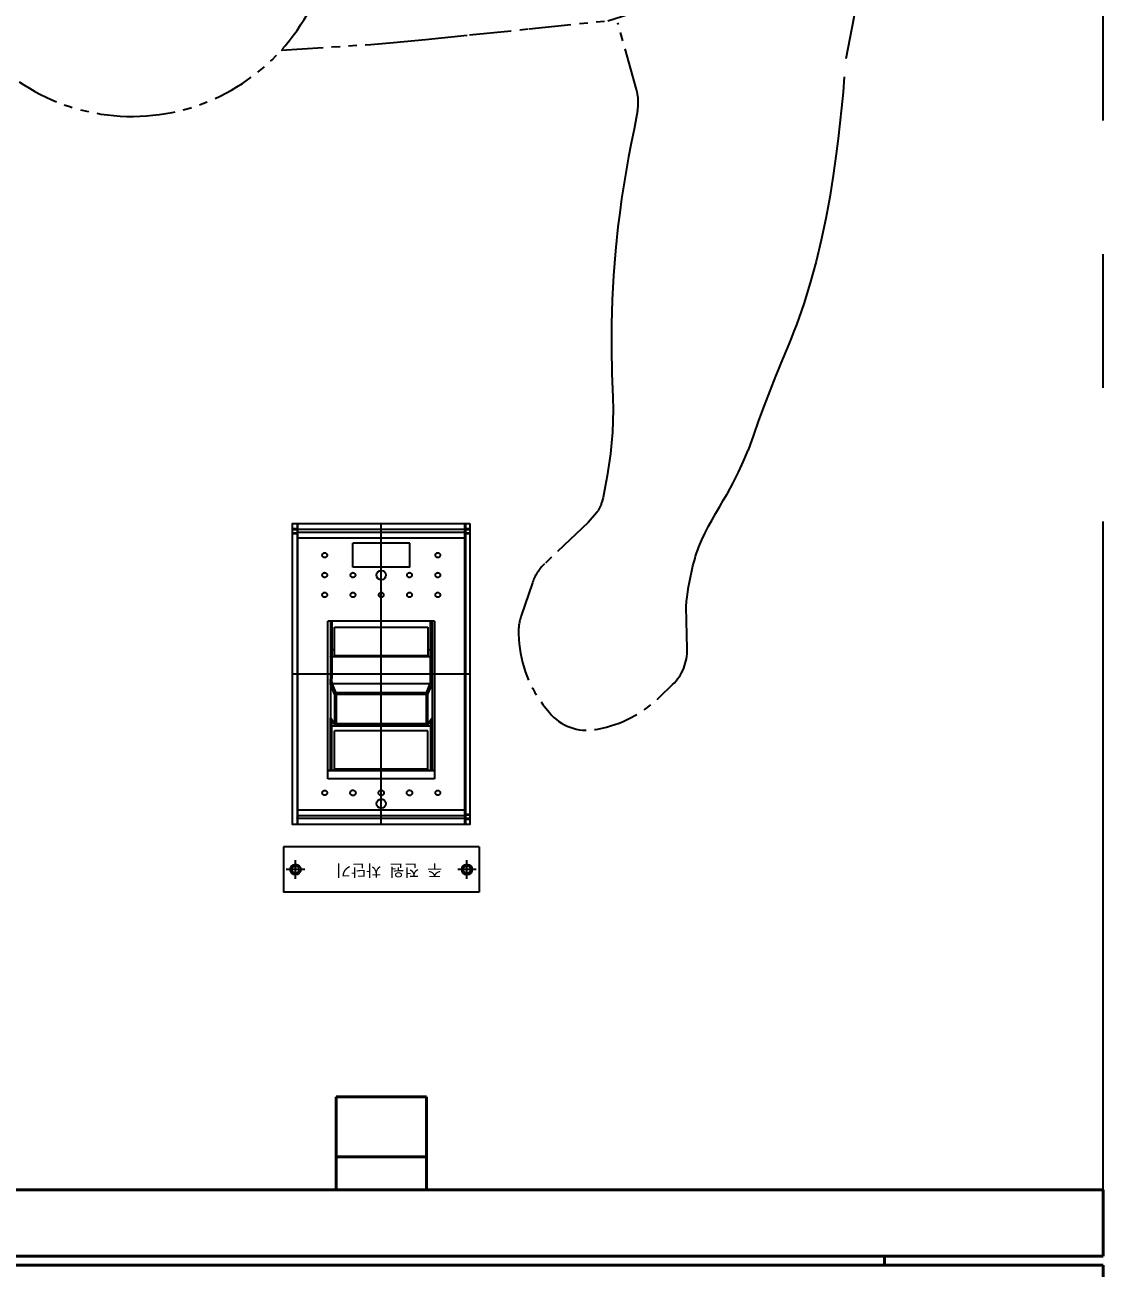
# Model space of a CAD drawing. Header units: millimetres. Extents: x 4969 to 37601, y -771 to 6478.
# Drawn here: x 8296.5 to 8655, y 5039.7 to 5453 of the extents above; entities that cross this region are included whole.
import ezdxf

# ---------------------------------------------------------------- set-up
doc = ezdxf.new("R2010")
doc.units = ezdxf.units.MM
doc.header["$LTSCALE"] = 7
doc.header["$MEASUREMENT"] = 0
doc.linetypes.add('PHANTOM', pattern=[63.5, 31.75, -6.35, 6.35, -6.35, 6.35, -6.35])
doc.linetypes.add('PHANTOMX2', pattern=[5, 2.5, -0.5, 0.5, -0.5, 0.5, -0.5])
doc.layers.get('0').update_dxf_attribs({"linetype": 'CONTINUOUS'})
doc.layers.get('Defpoints').update_dxf_attribs({"linetype": 'CONTINUOUS'})
doc.layers.add('가시적인 것(ISO)', color=3, linetype='CONTINUOUS', lineweight=40)
doc.styles.add('HAN', font='')
doc.styles.get("Standard").update_dxf_attribs({"font": 'ISOCP'})
doc.styles.get('HAN').set_extended_font_data('GulimChe')
doc.dimstyles.new('PS-20', dxfattribs={"dimscale": 20, "dimtxt": 3.2, "dimasz": 2.5, "dimexe": 2, "dimexo": 2.5, "dimgap": 2, "dimtad": 1, "dimtoh": 1, "dimrnd": 0.05, "dimzin": 12, "dimdsep": 46, "dimtxsty": 'Standard', "dimcen": 0, "dimclrt": 2, "dimazin": 3, "dimtfac": 1, "dimtofl": 0, "dimtmove": 0, "dimatfit": 3, "dimfxl": 0, "dimtolj": 1, "dimtzin": 0, "dimarcsym": 0})

# ---------------------------------------------------------------- blocks, each defined once
blk = doc.blocks.new('*D213')
at = {"color": 0, "lineweight": -2}
for p, q in [((7429.96, 5090.65), (7429.96, 5750.29)), ((8679.96, 5090.65), (8679.96, 5750.29)), ((7479.96, 5710.29), (8629.96, 5710.29))]:
    blk.add_line(p, q, dxfattribs=at)
at = {"color": 0}
for points in [[(7479.96, 5718.62), (7479.96, 5701.96), (7429.96, 5710.29)], [(8629.96, 5718.62), (8629.96, 5701.96), (8679.96, 5710.29)]]:
    blk.add_solid(points, dxfattribs=at)
at = {"layer": 'Defpoints', "color": 0}
for p in [(8679.96, 5710.29), (7429.96, 5040.65), (8679.96, 5040.65)]:
    blk.add_point(p, dxfattribs=at)
at = {"color": 2, "insert": (8054.96, 5782.3), "char_height": 64, "attachment_point": 5}
blk.add_mtext('\\A1;1250', dxfattribs=at)
blk = doc.blocks.new('A$C48F578AF')
at = {"color": 6, "linetype": 'PHANTOMX2'}
for p, q in [((-97.73, 300.3), (-115.91, 296.86)), ((-92.28, 301.23), (-97.73, 300.3)), ((-86.47, 301.66), (-92.28, 301.23)), ((-80.43, 301.65), (-86.47, 301.66)), ((-74.32, 301.26), (-80.43, 301.65)), ((-68.27, 300.55), (-74.32, 301.26)), ((-62.45, 299.59), (-68.27, 300.55)), ((-141.9, 294.57), (-148.33, 293.83)), ((-135.47, 295.24), (-141.9, 294.57)), ((-129, 295.84), (-135.47, 295.24)), ((-122.49, 296.38), (-129, 295.84)), ((-115.91, 296.86), (-122.49, 296.38)), ((-56.98, 298.45), (-62.45, 299.59)), ((-52.02, 297.18), (-56.98, 298.45)), ((-52.02, 297.18), (-23.23, 289.34)), ((-172.83, 290.3), (-181.88, 288.65)), ((-163.78, 291.75), (-172.83, 290.3)), ((-154.76, 293.02), (-163.78, 291.75)), ((-148.33, 293.83), (-154.76, 293.02)), ((-52.54, 288.27), (-46.82, 289.44)), ((-46.82, 289.44), (-40.73, 290.18)), ((-40.73, 290.18), (-34.35, 290.4)), ((-34.63, 290.39), (-34.65, 290.39)), ((-34.35, 290.4), (-27.74, 290.03)), ((-199.88, 284.64), (-208.77, 282.24)), ((-190.9, 286.77), (-199.88, 284.64)), ((-181.88, 288.65), (-190.9, 286.77)), ((-66.92, 282.89), (-62.65, 284.92)), ((-62.65, 284.92), (-57.84, 286.74)), ((-57.84, 286.74), (-52.54, 288.27)), ((-23.23, 289.34), (-20.95, 288.99)), ((-20.95, 288.99), (-14.06, 287.25)), ((-14.06, 287.25), (-7.18, 284.86)), ((-7.18, 284.86), (-0.44, 281.94)), ((-217.57, 279.53), (-226.25, 276.5)), ((-208.77, 282.24), (-217.57, 279.53)), ((-73.72, 278.38), (-70.6, 280.71)), ((-70.6, 280.71), (-66.92, 282.89)), ((-0.44, 281.94), (6.04, 278.58)), ((-231.67, 274.41), (-234.37, 273.33)), ((-228.97, 275.47), (-231.67, 274.41)), ((-226.25, 276.5), (-228.97, 275.47)), ((-78.55, 273.3), (-76.36, 275.92)), ((-76.36, 275.92), (-73.72, 278.38)), ((6.04, 278.58), (12.14, 274.88)), ((12.14, 274.88), (17.73, 270.95)), ((-245.11, 268.91), (-247.8, 267.82)), ((-242.42, 270.01), (-245.11, 268.91)), ((-239.74, 271.12), (-242.42, 270.01)), ((-237.06, 272.23), (-239.74, 271.12)), ((-234.37, 273.33), (-237.06, 272.23)), ((-81.87, 267.6), (-80.37, 270.53)), ((-80.37, 270.53), (-78.55, 273.3)), ((17.73, 270.95), (22.69, 266.89)), ((-253.93, 265.39), (-260.09, 263.05)), ((-247.8, 267.82), (-253.93, 265.39)), ((-84.14, 261.25), (-83.11, 264.51)), ((-83.11, 264.51), (-81.87, 267.6)), ((22.69, 266.89), (26.91, 262.78)), ((-272.49, 258.58), (-278.73, 256.44)), ((-266.28, 260.78), (-272.49, 258.58)), ((-260.09, 263.05), (-266.28, 260.78)), ((-85.05, 257.76), (-84.14, 261.25)), ((26.91, 262.78), (30.28, 258.74)), ((30.28, 258.74), (32.88, 254.77)), ((-287.9, 252.35), (-283.34, 254.44)), ((-283.34, 254.44), (-278.73, 256.44)), ((-87.11, 248.75), (-85.98, 253.72)), ((-85.98, 253.72), (-85.05, 257.76)), ((32.88, 254.77), (34.82, 250.89)), ((-296.85, 247.78), (-292.41, 250.13)), ((-292.41, 250.13), (-287.9, 252.35)), ((-88.61, 242.47), (-87.11, 248.75)), ((34.82, 250.89), (36.21, 247.13)), ((-307.85, 241.46), (-305.1, 243.03)), ((-305.1, 243.03), (-302.36, 244.63)), ((-302.36, 244.63), (-299.61, 246.22)), ((-299.61, 246.22), (-296.85, 247.78)), ((36.21, 247.13), (37.14, 243.49)), ((37.14, 243.49), (37.73, 239.98)), ((-316.27, 237.15), (-313.42, 238.49)), ((-313.42, 238.49), (-310.62, 239.93)), ((-310.62, 239.93), (-307.85, 241.46)), ((-90.64, 234.51), (-88.61, 242.47)), ((37.73, 239.98), (38.08, 236.63)), ((-331.95, 232.4), (-329.92, 232.83)), ((-329.92, 232.83), (-328.56, 233.14)), ((-328.56, 233.14), (-327.19, 233.47)), ((-327.19, 233.47), (-325.83, 233.83)), ((-325.83, 233.83), (-324.48, 234.2)), ((-324.48, 234.2), (-323.14, 234.6)), ((-323.14, 234.6), (-321.8, 235.02)), ((-321.8, 235.02), (-320.48, 235.47)), ((-320.48, 235.47), (-319.17, 235.95)), ((-319.17, 235.95), (-316.27, 237.15)), ((-93.38, 224.49), (-90.64, 234.51)), ((38.08, 236.63), (38.3, 233.44)), ((38.3, 233.44), (38.49, 230.41)), ((-361.96, 231.08), (-344.21, 230.6)), ((-344.21, 230.6), (-342.16, 230.8)), ((-342.16, 230.8), (-340.11, 231.04)), ((-340.11, 231.04), (-338.06, 231.32)), ((-338.06, 231.32), (-336.02, 231.64)), ((-336.02, 231.64), (-333.98, 232)), ((-333.98, 232), (-331.95, 232.4)), ((38.49, 230.41), (38.7, 227.41)), ((38.7, 227.41), (39, 224.29)), ((-382.12, 219.62), (-376.83, 225.04)), ((-97, 212.03), (-93.38, 224.49)), ((39, 224.29), (39.42, 220.91)), ((39.42, 220.91), (40.02, 217.12)), ((40.02, 217.12), (40.86, 212.78)), ((-101.68, 196.75), (-97, 212.03)), ((40.86, 212.78), (41.97, 207.73)), ((-156.06, 206.7), (-161.87, 205.66)), ((-150.27, 207.82), (-156.06, 206.7)), ((-144.49, 209.02), (-150.27, 207.82)), ((-136.74, 210.43), (-144.49, 209.02)), ((-127.81, 210.02), (-99.98, 202.3)), ((41.97, 207.73), (43.43, 201.84)), ((-185.25, 202.32), (-195.42, 201.29)), ((-179.39, 203.03), (-185.25, 202.32)), ((-173.54, 203.82), (-179.39, 203.03)), ((-167.7, 204.7), (-173.54, 203.82)), ((-161.87, 205.66), (-167.7, 204.7)), ((43.43, 201.84), (45.26, 194.91)), ((-294.02, 197.03), (-298.54, 196.12)), ((-289.48, 197.85), (-294.02, 197.03)), ((-284.92, 198.57), (-289.48, 197.85)), ((-280.35, 199.17), (-284.92, 198.57)), ((-275.76, 199.65), (-280.35, 199.17)), ((-271.17, 199.99), (-275.76, 199.65)), ((-266.58, 200.2), (-271.17, 199.99)), ((-261.68, 200.26), (-266.58, 200.2)), ((-256.78, 200.18), (-261.68, 200.26)), ((-246.55, 199.78), (-256.78, 200.18)), ((-236.31, 199.61), (-246.55, 199.78)), ((-226.07, 199.68), (-236.31, 199.61)), ((-215.84, 199.97), (-226.07, 199.68)), ((-205.62, 200.51), (-215.84, 199.97)), ((-195.42, 201.29), (-205.62, 200.51)), ((-104.64, 164.01), (-101.68, 196.75)), ((-395.62, 193.02), (-395.46, 193.9)), ((-304.97, 193.41), (-308.98, 189.88)), ((-298.54, 196.12), (-300.53, 195.67)), ((45.26, 194.91), (47.46, 186.68)), ((-308.98, 189.88), (-326.28, 171.83)), ((47.46, 186.68), (50.02, 176.82)), ((50.02, 176.82), (52.91, 165.02)), ((-386.68, 172.29), (-388.58, 173.84)), ((-334.31, 166.73), (-348.14, 162.05)), ((-355.66, 161.03), (-357.89, 161.15)), ((-106.87, 139.17), (-104.64, 164.01)), ((52.91, 165.02), (56.13, 150.97)), ((56.13, 150.97), (59.64, 134.35)), ((-108.47, 120.84), (-106.87, 139.17)), ((59.64, 134.35), (63.45, 114.84)), ((-109.56, 107.63), (-108.47, 120.84)), ((63.45, 114.84), (70.66, 74.68)), ((-110.25, 98.14), (-109.56, 107.63)), ((-18.82, 102.69), (-0.68, 102.81)), ((-112.24, 60.89), (-110.25, 98.14)), ((-99.47, 70.56), (-72.03, 87.44)), ((-111.42, -62.37), (-108.94, -99.59)), ((-98.53, -71.87), (-70.87, -88.39)), ((64.97, -113.99), (71.65, -73.74)), ((-108.94, -99.59), (-108.13, -109.07)), ((-17.46, -102.93), (0.68, -102.81)), ((-108.13, -109.07), (-106.86, -122.27)), ((61.42, -133.55), (64.97, -113.99)), ((-106.86, -122.27), (-105.01, -140.58)), ((58.12, -150.21), (61.42, -133.55)), ((-105.01, -140.58), (-102.46, -165.38)), ((55.09, -164.31), (58.12, -150.21)), ((-355.66, -161.03), (-357.89, -161.15)), ((-334.31, -166.73), (-348.14, -162.05)), ((52.36, -176.14), (55.09, -164.31)), ((-102.46, -165.38), (-99.06, -198.08)), ((-386.68, -172.29), (-388.58, -173.84)), ((-308.98, -189.88), (-326.28, -171.83)), ((49.93, -186.03), (52.36, -176.14)), ((-304.97, -193.41), (-308.98, -189.88)), ((47.84, -194.3), (49.93, -186.03)), ((-395.62, -193.02), (-395.46, -193.9)), ((-298.54, -196.12), (-300.53, -195.67)), ((-294.02, -197.03), (-298.54, -196.12)), ((46.1, -201.24), (47.84, -194.3)), ((-289.48, -197.85), (-294.02, -197.03)), ((-284.92, -198.57), (-289.48, -197.85)), ((-280.35, -199.17), (-284.92, -198.57)), ((-275.76, -199.65), (-280.35, -199.17)), ((-271.17, -199.99), (-275.76, -199.65)), ((-266.58, -200.2), (-271.17, -199.99)), ((-261.68, -200.26), (-266.58, -200.2)), ((-256.78, -200.18), (-261.68, -200.26)), ((-246.55, -199.78), (-256.78, -200.18)), ((-236.31, -199.61), (-246.55, -199.78)), ((-226.07, -199.68), (-236.31, -199.61)), ((-215.84, -199.97), (-226.07, -199.68)), ((-205.62, -200.51), (-215.84, -199.97)), ((-195.42, -201.29), (-205.62, -200.51)), ((-185.25, -202.32), (-195.42, -201.29)), ((-99.06, -198.08), (-94.18, -213.29)), ((44.72, -207.16), (46.1, -201.24)), ((-179.39, -203.03), (-185.25, -202.32)), ((-173.54, -203.82), (-179.39, -203.03)), ((-167.7, -204.7), (-173.54, -203.82)), ((-161.87, -205.66), (-167.7, -204.7)), ((-156.06, -206.7), (-161.87, -205.66)), ((-127.81, -210.02), (-99.98, -202.3)), ((-150.27, -207.82), (-156.06, -206.7)), ((-144.49, -209.02), (-150.27, -207.82)), ((-136.74, -210.43), (-144.49, -209.02)), ((43.67, -212.22), (44.72, -207.16)), ((-94.18, -213.29), (-90.4, -225.71)), ((42.34, -220.37), (42.89, -216.57)), ((42.89, -216.57), (43.67, -212.22)), ((-382.12, -219.62), (-376.83, -225.04)), ((41.97, -223.75), (42.34, -220.37)), ((-90.4, -225.71), (-87.52, -235.69)), ((41.54, -229.88), (41.71, -226.87)), ((41.71, -226.87), (41.97, -223.75)), ((-361.96, -231.08), (-344.21, -230.6)), ((-344.21, -230.6), (-342.16, -230.8)), ((-342.16, -230.8), (-340.11, -231.04)), ((-340.11, -231.04), (-338.06, -231.32)), ((-338.06, -231.32), (-336.02, -231.64)), ((-336.02, -231.64), (-333.98, -232)), ((-333.98, -232), (-331.95, -232.4)), ((-331.95, -232.4), (-329.92, -232.83)), ((41.39, -232.92), (41.54, -229.88)), ((-329.92, -232.83), (-328.56, -233.14)), ((-328.56, -233.14), (-327.19, -233.47)), ((-327.19, -233.47), (-325.83, -233.83)), ((-325.83, -233.83), (-324.48, -234.2)), ((-324.48, -234.2), (-323.14, -234.6)), ((-323.14, -234.6), (-321.8, -235.02)), ((-321.8, -235.02), (-320.48, -235.47)), ((-320.48, -235.47), (-319.17, -235.95)), ((-319.17, -235.95), (-316.27, -237.15)), ((-316.27, -237.15), (-313.42, -238.49)), ((-87.52, -235.69), (-85.38, -243.62)), ((40.91, -239.46), (41.22, -236.11)), ((41.22, -236.11), (41.39, -232.92)), ((-313.42, -238.49), (-310.62, -239.93)), ((-310.62, -239.93), (-307.85, -241.46)), ((-307.85, -241.46), (-305.1, -243.03)), ((40.37, -242.98), (40.91, -239.46)), ((-305.1, -243.03), (-302.36, -244.63)), ((-302.36, -244.63), (-299.61, -246.22)), ((-299.61, -246.22), (-296.85, -247.78)), ((-296.85, -247.78), (-292.41, -250.13)), ((-85.38, -243.62), (-83.81, -249.88)), ((38.15, -250.41), (39.48, -246.63)), ((39.48, -246.63), (40.37, -242.98)), ((-292.41, -250.13), (-287.9, -252.35)), ((-287.9, -252.35), (-283.34, -254.44)), ((-83.81, -249.88), (-82.61, -254.83)), ((36.26, -254.31), (38.15, -250.41)), ((-283.34, -254.44), (-278.73, -256.44)), ((-272.49, -258.58), (-278.73, -256.44)), ((-82.61, -254.83), (-81.62, -258.86)), ((30.39, -262.4), (33.71, -258.31)), ((33.71, -258.31), (36.26, -254.31)), ((-266.28, -260.78), (-272.49, -258.58)), ((-260.09, -263.05), (-266.28, -260.78)), ((-253.93, -265.39), (-260.09, -263.05)), ((-81.62, -258.86), (-80.67, -262.34)), ((-80.67, -262.34), (-79.59, -265.59)), ((26.23, -266.56), (30.39, -262.4)), ((-247.8, -267.82), (-253.93, -265.39)), ((-245.11, -268.91), (-247.8, -267.82)), ((-79.59, -265.59), (-78.31, -268.66)), ((-78.31, -268.66), (-76.78, -271.57)), ((21.32, -270.69), (26.23, -266.56)), ((-242.42, -270.01), (-245.11, -268.91)), ((-239.74, -271.12), (-242.42, -270.01)), ((-237.06, -272.23), (-239.74, -271.12)), ((-234.37, -273.33), (-237.06, -272.23)), ((-231.67, -274.41), (-234.37, -273.33)), ((-76.78, -271.57), (-74.92, -274.32)), ((15.78, -274.7), (21.32, -270.69)), ((-228.97, -275.47), (-231.67, -274.41)), ((-226.25, -276.5), (-228.97, -275.47)), ((-217.57, -279.53), (-226.25, -276.5)), ((-74.92, -274.32), (-72.69, -276.9)), ((-72.69, -276.9), (-70.03, -279.34)), ((3.3, -281.92), (9.73, -278.48)), ((9.73, -278.48), (15.78, -274.7)), ((-208.77, -282.24), (-217.57, -279.53)), ((-199.88, -284.64), (-208.77, -282.24)), ((-70.03, -279.34), (-66.87, -281.62)), ((-66.87, -281.62), (-63.17, -283.75)), ((-63.17, -283.75), (-58.87, -285.73)), ((-3.41, -284.93), (3.3, -281.92)), ((-190.9, -286.77), (-199.88, -284.64)), ((-181.88, -288.65), (-190.9, -286.77)), ((-172.83, -290.3), (-181.88, -288.65)), ((-58.87, -285.73), (-54.03, -287.48)), ((-54.03, -287.48), (-48.71, -288.94)), ((-52.02, -297.18), (-23.23, -289.34)), ((-48.71, -288.94), (-42.98, -290.04)), ((-23.89, -290.37), (-17.12, -289.24)), ((-17.12, -289.24), (-10.25, -287.41)), ((-10.25, -287.41), (-3.41, -284.93)), ((-163.78, -291.75), (-172.83, -290.3)), ((-154.76, -293.02), (-163.78, -291.75)), ((-148.33, -293.83), (-154.76, -293.02)), ((-141.9, -294.57), (-148.33, -293.83)), ((-42.98, -290.04), (-36.88, -290.69)), ((-36.88, -290.69), (-30.5, -290.83)), ((-30.5, -290.83), (-23.89, -290.37)), ((-135.47, -295.24), (-141.9, -294.57)), ((-129, -295.84), (-135.47, -295.24)), ((-122.49, -296.38), (-129, -295.84)), ((-97.73, -300.3), (-115.91, -296.86)), ((-62.45, -299.59), (-68.27, -300.55)), ((-52.02, -297.18), (-56.98, -298.45)), ((-92.28, -301.23), (-97.73, -300.3)), ((-86.47, -301.66), (-92.28, -301.23)), ((-80.43, -301.65), (-86.47, -301.66)), ((-74.32, -301.26), (-80.43, -301.65)), ((-68.27, -300.55), (-74.32, -301.26))]:
    blk.add_line(p, q, dxfattribs=at)
for centre, radius, start, end in [((-362.51, 211.09), 20, 88.4438, 135.7484), ((-346.31, 184.73), 50, 135.7484, 169.4217), ((-133.16, 190.75), 20, 74.4969, 100.3041), ((-375.96, 189.35), 20, 169.4217, 230.8675), ((-298.35, 185.91), 10, 102.5713, 131.4093), ((-355.13, 211.08), 50, 230.8675, 266.8292), ((-340.72, 185.68), 20, 288.6944, 316.1917), ((-354.55, 181), 20, 266.8292, 288.6944), ((-18.14, -0.12), 102.82, 90.3797, 121.6087), ((0, 0), 102.82, 0.3797, 90.3797), ((-55.82, -0.37), 83.28, 121.6087, 180.3797), ((0, 0), 102.82, 270.3797, 0.3797), ((-55.82, -0.37), 83.28, 180.3797, 239.1508), ((-18.14, -0.12), 102.82, 239.1508, 270.3797), ((-355.13, -211.08), 50, 93.1708, 129.1325), ((-354.55, -181), 20, 71.3056, 93.1708), ((-340.72, -185.68), 20, 43.8083, 71.3056), ((-375.96, -189.35), 20, 129.1325, 190.5783), ((-346.31, -184.73), 50, 190.5783, 224.2516), ((-298.35, -185.91), 10, 228.5907, 257.4287), ((-133.16, -190.75), 20, 259.6959, 285.5031), ((-362.51, -211.09), 20, 224.2516, 271.5562)]:
    blk.add_arc(centre, radius, start, end, dxfattribs=at)
blk = doc.blocks.new('*D218')
at = {"color": 0, "lineweight": -2}
for p, q in [((7029.96, 4984.71), (7029.96, 5942.38)), ((9229.96, 4984.71), (9229.96, 5942.38)), ((7079.96, 5902.38), (9179.96, 5902.38))]:
    blk.add_line(p, q, dxfattribs=at)
at = {"color": 0}
for points in [[(7079.96, 5910.71), (7079.96, 5894.05), (7029.96, 5902.38)], [(9179.96, 5910.71), (9179.96, 5894.05), (9229.96, 5902.38)]]:
    blk.add_solid(points, dxfattribs=at)
at = {"layer": 'Defpoints', "color": 0}
for p in [(9229.96, 5902.38), (7029.96, 4934.71), (9229.96, 4934.71)]:
    blk.add_point(p, dxfattribs=at)
at = {"color": 2, "insert": (8129.96, 5974.39), "char_height": 64, "attachment_point": 5}
blk.add_mtext('\\A1;2200', dxfattribs=at)
blk = doc.blocks.new('A$C1BBF72AE')
at = {"color": 6}
for p, q in [((-72.5, -32.5), (-72.5, 32.5)), ((-57.5, 32.5), (-72.5, 32.5)), ((-65, 25.42), (-65, 31.58)), ((-57.5, -32.5), (-57.5, 32.5)), ((0, -29.5), (0, 29.5)), ((46.56, 28), (46.56, 29.5)), ((46.84, 28), (46.84, 29.5)), ((47.94, 28), (47.94, 29.5)), ((48.22, 28), (48.22, 29.5)), ((-68.08, 28.5), (-61.92, 28.5)), ((50, 28), (-50, 28)), ((-50, 27.7), (50, 27.7)), ((-48, -27.7), (-48, 27.7)), ((-47.05, 27.7), (-47.05, -27.7)), ((-45.2, 27.7), (-45.2, -27.7)), ((45.2, -27.7), (45.2, 27.7)), ((47.05, -27.7), (47.05, 27.7)), ((48, -27.7), (48, 27.7)), ((-34.8, 17.75), (17.6, 17.75)), ((-34.8, -17.75), (-34.8, 17.75)), ((-32.21, -17.75), (-32.21, 17.75)), ((-32.06, -17.75), (-32.06, 17.75)), ((-32.06, 16.92), (-14.57, 16.92)), ((-14.9, 16.82), (-16.78, 15.46)), ((-16.46, 15.54), (-14.57, 16.91)), ((-14.9, 16.82), (-14.9, 16.82)), ((17.6, 16.92), (-14.56, 16.92)), ((-6.75, 15.54), (-3.67, 16.8)), ((17.6, -17.75), (17.6, 17.75)), ((-32.06, 16.42), (-15.45, 16.42)), ((-32.06, 15.5), (-18.9, 15.5)), ((-31.5, 15.25), (-32.06, 15.25)), ((-31.75, 15.25), (-31.75, -15.25)), ((-31.5, 15.25), (-31.5, -15.25)), ((-18.9, -15.5), (-18.9, 15.5)), ((-17.35, -16.42), (-17.35, 16.42)), ((-16.96, 15.04), (-16.96, -15.04)), ((-16.91, 15.31), (-16.93, 15.26)), ((-16.9, 15.34), (-16.91, 15.31)), ((-16.86, 15.39), (-16.87, 15.37)), ((-6.82, 15.04), (-16.53, 15.04)), ((-16.53, 14.79), (-16.53, -14.79)), ((-16.5, 15.04), (-16.5, -15.04)), ((-6.75, 15.54), (-16.46, 15.54)), ((-6.82, -14.79), (-6.82, 14.79)), ((-6.25, 15.04), (-3.18, 16.3)), ((-6.25, 15.04), (-6.25, 15.04)), ((-6.25, -15.04), (-6.25, 15.04)), ((-3.18, 16.3), (-3.18, -16.3)), ((17.6, 16.42), (-1.51, 16.42)), ((5.75, -16.42), (5.75, 16.42)), ((6.01, 15.5), (15.63, 15.5)), ((6.01, -15.5), (6.01, 15.5)), ((8.2, 16.42), (8.2, 15.5)), ((15.63, 15.5), (15.63, -15.5)), ((35.5, -9.5), (35.5, 9.5)), ((35.5, 9.5), (43.5, 9.5)), ((43.5, -9.5), (43.5, 9.5)), ((-50, 0), (50, 0)), ((35.5, -9.5), (43.5, -9.5)), ((-31.5, -15.25), (-32.06, -15.25)), ((-32.06, -15.5), (-18.9, -15.5)), ((-15.45, -16.42), (-32.06, -16.42)), ((-16.79, -15.45), (-14.9, -16.82)), ((-16.53, -15.04), (-6.82, -15.04)), ((-16.46, -15.54), (-6.75, -15.54)), ((-16.46, -15.54), (-14.57, -16.91)), ((-6.75, -15.54), (-3.67, -16.8)), ((-6.25, -15.04), (-6.25, -15.04)), ((-6.25, -15.04), (-3.18, -16.3)), ((-1.51, -16.42), (17.6, -16.42)), ((15.63, -15.5), (6.01, -15.5)), ((8.2, -15.5), (8.2, -16.42)), ((17.6, -17.75), (-34.8, -17.75)), ((17.6, -16.92), (-32.06, -16.92)), ((-14.9, -16.82), (-14.9, -16.82)), ((-68.08, -28.5), (-61.92, -28.5)), ((-65, -31.58), (-65, -25.42)), ((50, -27.7), (-50, -27.7)), ((50, -28), (-50, -28)), ((-48.22, -28), (-48.22, -29.5)), ((-47.94, -28), (-47.94, -29.5)), ((-46.84, -28), (-46.84, -29.5)), ((-46.56, -28), (-46.56, -29.5)), ((46.56, -29.5), (46.56, -28)), ((46.84, -29.5), (46.84, -28)), ((47.94, -29.5), (47.94, -28)), ((48.22, -29.5), (48.22, -28)), ((-57.5, -32.5), (-72.5, -32.5))]:
    blk.add_line(p, q, dxfattribs=at)
blk.add_lwpolyline([(50, -29.5), (-50, -29.5), (-50, 29.5), (50, 29.5)], close=True, dxfattribs=at)
for points in [[(-14.57, 16.91), (-14.57, 16.91), (-14.57, 16.91), (-14.56, 16.91), (-14.56, 16.92), (-14.56, 16.92), (-14.57, 16.92)], [(-16.93, 15.26), (-16.95, 15.21), (-16.96, 15.15), (-16.96, 15.09), (-16.96, 15.04)], [(-16.83, 15.42), (-16.84, 15.42), (-16.86, 15.39)], [(-16.96, -15.04), (-16.96, -15.09), (-16.96, -15.15), (-16.95, -15.2), (-16.93, -15.25), (-16.92, -15.3), (-16.89, -15.34), (-16.89, -15.35)], [(-16.87, -15.38), (-16.85, -15.4), (-16.83, -15.42), (-16.82, -15.43)], [(-14.57, -16.91), (-14.57, -16.91), (-14.57, -16.91), (-14.56, -16.91), (-14.56, -16.92), (-14.56, -16.92), (-14.57, -16.92)]]:
    blk.add_lwpolyline(points, dxfattribs=at)
for centre, radius in [((-65, 28.5), 1.75), ((-65, 28.5), 1.25), ((-43.1, 0), 1.55), ((32.9, 0), 1.55), ((-65, -28.5), 1.75), ((-65, -28.5), 1.25)]:
    blk.add_circle(centre, radius, dxfattribs=at)
for centre in [(-65, 28.5), (-65, -28.5)]:
    blk.add_arc(centre, 1.5, 349.6291, 281.2082, dxfattribs=at)
for points, start_tangent, end_tangent in [([(-48, 27.7), (-47.96, 27.87)], (0, 1), (0.491984, 0.870604)), ([(-47.96, 27.87), (-47.86, 27.97), (-47.79, 28)], (0.491984, 0.870604), (0.98183, 0.189765)), ([(-46.76, 28), (-46.9, 27.96), (-47.01, 27.85), (-47.05, 27.7)], (-1, 0), (0, -1)), ([(-45.18, 28), (-45.19, 27.85), (-45.2, 27.7)], (-1, 0), (0, -1)), ([(45.18, 28), (45.19, 27.85), (45.2, 27.7)], (1, 0), (0, -1)), ([(46.76, 28), (46.9, 27.96), (47.01, 27.85), (47.05, 27.7)], (1, 0), (0, -1)), ([(47.96, 27.87), (47.86, 27.97), (47.79, 28)], (-0.491984, 0.870604), (-0.983749, 0.179547)), ([(48, 27.7), (47.96, 27.87)], (0, 1), (-0.491984, 0.870604)), ([(-40.3, 18.8), (-40.29, 18.91)], (-0.004383, 0.99999), (0.135908, 0.990721)), ([(-40.29, 18.67), (-40.3, 18.8)], (-0.160849, 0.986979), (-0.004383, 0.99999)), ([(-40.29, 18.91), (-40.27, 19.02)], (0.135908, 0.990721), (0.26942, 0.963023)), ([(-39.41, 18.01), (-39.54, 18), (-39.69, 18.02), (-39.84, 18.08), (-40, 18.18), (-40.15, 18.34), (-40.26, 18.55), (-40.29, 18.67)], (-0.993599, -0.112964), (-0.160849, 0.986979)), ([(-40.27, 19.02), (-40.25, 19.08)], (0.26942, 0.963023), (0.356632, 0.934245)), ([(-40.25, 19.08), (-40.18, 19.21), (-40.06, 19.37), (-39.93, 19.48), (-39.79, 19.54), (-39.65, 19.58), (-39.53, 19.6), (-39.41, 19.59)], (0.356632, 0.934245), (0.993599, -0.112964)), ([(-39.41, 19.59), (-39.28, 19.57), (-39.15, 19.52), (-39.02, 19.43), (-38.89, 19.3), (-38.78, 19.13), (-38.71, 18.91), (-38.71, 18.69), (-38.78, 18.47), (-38.89, 18.3), (-39.02, 18.17), (-39.15, 18.08), (-39.29, 18.03), (-39.41, 18.01)], (0.993599, -0.112964), (-0.993599, -0.112964)), ([(-17.23, 16.92), (-17.27, 16.9), (-17.31, 16.84), (-17.33, 16.74), (-17.35, 16.59), (-17.35, 16.42)], (-1, 0), (0, -1)), ([(-14.95, 16.78), (-14.94, 16.79), (-14.83, 16.87)], (0.675654, 0.737219), (0.909887, 0.414857)), ([(-14.9, 16.82), (-14.79, 16.88), (-14.57, 16.91)], (0.819446, 0.573156), (1, 0.000941)), ([(-14.83, 16.87), (-14.76, 16.9), (-14.56, 16.92)], (0.909887, 0.414857), (1, 0)), ([(-3.67, 16.8), (-3.53, 16.83), (-3.25, 16.85), (-2.84, 16.88), (-2.32, 16.9), (-1.75, 16.92)], (0.925037, 0.379877), (0.99971, 0.024066)), ([(-3.67, 16.8), (-3.46, 16.77), (-3.3, 16.67), (-3.21, 16.52), (-3.18, 16.3)], (1, -0.000945), (0.004324, -0.999991)), ([(-1.72, 16.92), (-1.75, 16.92)], (-0.999875, 0.01581), (-1, 0)), ([(-1.75, 16.92), (-1.72, 16.92)], (0.99971, 0.024066), (0.99972, 0.023657)), ([(-1.5, 16.89), (-1.59, 16.91), (-1.72, 16.92)], (-0.94374, 0.33069), (-0.999875, 0.01581)), ([(-1.51, 16.42), (-1.44, 16.54), (-1.39, 16.67), (-1.38, 16.79), (-1.47, 16.87), (-1.5, 16.89)], (0.532121, 0.846669), (-0.94374, 0.33069)), ([(0.05, 16.42), (0.05, 16.64), (0.06, 16.8), (0.07, 16.89), (0.08, 16.91), (0.09, 16.92)], (0, 1), (1, 0.000002)), ([(5.75, 16.42), (5.75, 16.64), (5.76, 16.8), (5.77, 16.89), (5.78, 16.91), (5.79, 16.92)], (0, 1), (1, 0)), ([(8.2, 16.42), (8.19, 16.64), (8.15, 16.8), (8.09, 16.89), (8.04, 16.91), (8, 16.92)], (0, 1), (-1, 0)), ([(26.3, 18), (26.21, 18), (26.13, 18.02), (26.03, 18.05), (25.93, 18.09), (25.88, 18.12), (25.82, 18.16), (25.76, 18.21), (25.7, 18.27), (25.65, 18.34), (25.59, 18.43), (25.55, 18.53), (25.51, 18.65), (25.5, 18.77), (25.51, 18.89), (25.53, 19.01), (25.57, 19.12), (25.62, 19.22), (25.68, 19.31), (25.74, 19.37), (25.81, 19.43), (25.87, 19.47), (25.92, 19.51), (25.98, 19.53), (26.08, 19.57), (26.17, 19.59), (26.3, 19.6)], (-0.999966, 0.008216), (0.999958, 0.009208)), ([(26.3, 19.6), (26.39, 19.59), (26.47, 19.58), (26.57, 19.55), (26.67, 19.51), (26.73, 19.48), (26.79, 19.44), (26.85, 19.38), (26.91, 19.32), (26.97, 19.24), (27.02, 19.15), (27.06, 19.05), (27.09, 18.93), (27.1, 18.81), (27.09, 18.69), (27.07, 18.58), (27.03, 18.47), (26.97, 18.37), (26.91, 18.29), (26.85, 18.22), (26.79, 18.17), (26.73, 18.12), (26.67, 18.09), (26.62, 18.07), (26.52, 18.03), (26.43, 18.01), (26.3, 18)], (0.999947, -0.01032), (-0.999959, -0.009046)), ([(32.93, 18), (32.85, 18), (32.76, 18.01), (32.68, 18.03), (32.59, 18.06), (32.5, 18.11), (32.4, 18.18), (32.31, 18.26), (32.23, 18.37), (32.16, 18.51), (32.11, 18.68), (32.1, 18.85), (32.13, 19.03), (32.2, 19.19), (32.3, 19.32), (32.4, 19.42), (32.51, 19.5), (32.62, 19.55), (32.72, 19.58), (32.82, 19.6), (32.91, 19.6)], (-1, 0), (1, 0)), ([(32.91, 19.6), (33.01, 19.59), (33.09, 19.58), (33.17, 19.55), (33.27, 19.51), (33.36, 19.46), (33.45, 19.38), (33.5, 19.33)], (1, 0), (0.665799, -0.746131)), ([(33.47, 18.24), (33.41, 18.18), (33.28, 18.1), (33.15, 18.04), (33.03, 18.01), (32.93, 18)], (-0.702689, -0.711497), (-1, 0)), ([(33.5, 19.33), (33.54, 19.28), (33.62, 19.15), (33.67, 19), (33.7, 18.83), (33.68, 18.64), (33.62, 18.46), (33.53, 18.3), (33.47, 18.24)], (0.665799, -0.746131), (-0.702689, -0.711497)), ([(39.58, 18.01), (39.46, 18), (39.32, 18.02), (39.18, 18.07), (39.04, 18.15), (38.9, 18.28), (38.79, 18.45), (38.72, 18.68), (38.71, 18.91), (38.78, 19.13), (38.9, 19.32), (39.03, 19.44), (39.18, 19.53), (39.32, 19.58), (39.46, 19.6)], (-0.995743, -0.092172), (0.9982, 0.059974)), ([(39.46, 19.6), (39.58, 19.59)], (0.9982, 0.059974), (0.995743, -0.092172)), ([(39.58, 19.59), (39.69, 19.58), (39.8, 19.54), (39.91, 19.49)], (0.995743, -0.092172), (0.861828, -0.5072)), ([(40.3, 18.8), (40.27, 18.6), (40.2, 18.41), (40.09, 18.26), (39.96, 18.15), (39.83, 18.07), (39.7, 18.03), (39.58, 18.01)], (-0.003972, -0.999992), (-0.995743, -0.092172)), ([(39.91, 19.49), (40.02, 19.41), (40.12, 19.3), (40.21, 19.16), (40.28, 18.99), (40.3, 18.8)], (0.861828, -0.5072), (-0.003972, -0.999992)), ([(-16.91, 15.31), (-16.95, 15.21), (-16.96, 15.04)], (-0.424266, -0.905537), (0.003809, -0.999993)), ([(-16.53, 14.79), (-16.69, 14.88), (-16.81, 14.94), (-16.9, 15), (-16.95, 15.03), (-16.96, 15.04)], (-0.874723, 0.484623), (0.236993, 0.971511)), ([(-16.9, 15.34), (-16.91, 15.31)], (-0.493744, -0.869607), (-0.424266, -0.905537)), ([(-16.89, 15.36), (-16.9, 15.34)], (-0.543453, -0.83944), (-0.493744, -0.869607)), ([(-16.87, 15.38), (-16.89, 15.36)], (-0.597283, -0.80203), (-0.543453, -0.83944)), ([(-16.86, 15.4), (-16.87, 15.38)], (-0.655505, -0.755191), (-0.597283, -0.80203)), ([(-16.83, 15.42), (-16.86, 15.4)], (-0.731449, -0.681896), (-0.655505, -0.755191)), ([(-16.8, 15.45), (-16.83, 15.42)], (-0.791979, -0.610548), (-0.731449, -0.681896)), ([(-16.83, 15.42), (-16.82, 15.43)], (0.726348, 0.687327), (0.75097, 0.660336)), ([(-16.82, 15.43), (-16.79, 15.45)], (0.75097, 0.660336), (0.808362, 0.588685)), ([(-16.78, 15.46), (-16.8, 15.45)], (-0.838239, -0.545303), (-0.791979, -0.610548)), ([(-16.79, 15.45), (-16.78, 15.46)], (0.808362, 0.588685), (0.833479, 0.552551)), ([(-16.58, 15.53), (-16.63, 15.52), (-16.78, 15.46)], (-0.990965, -0.134123), (-0.838239, -0.545303)), ([(-16.78, 15.46), (-16.74, 15.49)], (0.833479, 0.552551), (0.898962, 0.438027)), ([(-16.74, 15.49), (-16.64, 15.52), (-16.46, 15.54)], (0.898962, 0.438027), (1, 0.0006)), ([(-16.46, 15.54), (-16.58, 15.53)], (-1, 0.000212), (-0.990965, -0.134123)), ([(-16.53, 15.04), (-16.53, 14.92), (-16.53, 14.79)], (-0.032114, -0.999484), (-0.000446, -1)), ([(-16.28, 15.04), (-16.36, 15.21), (-16.41, 15.35), (-16.45, 15.45), (-16.46, 15.51), (-16.46, 15.54)], (-0.431417, 0.902153), (0.620858, 0.783923)), ([(-7.07, 15.04), (-6.97, 15.21), (-6.89, 15.35), (-6.83, 15.45), (-6.78, 15.51), (-6.75, 15.54)], (0.495479, 0.86862), (0.946375, 0.323069)), ([(-6.82, 14.79), (-6.82, 14.92), (-6.82, 15.04)], (0.000415, 1), (0.03212, 0.999484)), ([(-6.82, 14.79), (-6.64, 14.88), (-6.49, 14.94), (-6.38, 15), (-6.3, 15.03), (-6.25, 15.04)], (0.893064, 0.44993), (0.944622, 0.328162)), ([(-6.75, 15.54), (-6.58, 15.52), (-6.44, 15.46), (-6.33, 15.36), (-6.27, 15.21), (-6.25, 15.04)], (1, -0.000415), (0.005052, -0.999987)), ([(-6.75, 15.54), (-6.58, 15.52), (-6.44, 15.46), (-6.33, 15.36), (-6.27, 15.21), (-6.25, 15.04)], (0.999999, -0.001704), (0.005135, -0.999987)), ([(-3.18, 16.3), (-3.05, 16.33), (-2.81, 16.35), (-2.46, 16.38), (-2.02, 16.4), (-1.51, 16.42)], (0.902617, 0.430444), (0.999613, 0.027818)), ([(-40.4, 9.4), (-40.39, 9.52)], (-0.001194, 0.999999), (0.13443, 0.990923)), ([(-40.39, 9.28), (-40.4, 9.4)], (-0.136398, 0.990654), (-0.001194, 0.999999)), ([(-40.39, 9.52), (-40.37, 9.64), (-40.34, 9.71)], (0.13443, 0.990923), (0.350356, 0.936616)), ([(-39.41, 8.51), (-39.54, 8.5), (-39.68, 8.52), (-39.83, 8.57), (-39.99, 8.64), (-40.14, 8.77), (-40.28, 8.94), (-40.37, 9.16), (-40.39, 9.28)], (-0.995016, -0.099711), (-0.136398, 0.990654)), ([(-40.34, 9.71), (-40.27, 9.86), (-40.14, 10.03), (-39.99, 10.16), (-39.83, 10.24), (-39.67, 10.28), (-39.54, 10.3), (-39.41, 10.29)], (0.350356, 0.936616), (0.995016, -0.099711)), ([(-39.41, 10.29), (-39.29, 10.27), (-39.15, 10.22), (-39.01, 10.15), (-38.89, 10.06), (-38.79, 9.95), (-38.71, 9.82), (-38.65, 9.68), (-38.61, 9.51), (-38.61, 9.33), (-38.65, 9.14), (-38.73, 8.95), (-38.85, 8.79), (-38.99, 8.67), (-39.14, 8.58), (-39.28, 8.53), (-39.41, 8.51)], (0.995016, -0.099711), (-0.995016, -0.099711)), ([(26.3, 8.6), (26.21, 8.6), (26.13, 8.62), (26.03, 8.65), (25.93, 8.69), (25.88, 8.72), (25.82, 8.76), (25.76, 8.81), (25.7, 8.87), (25.65, 8.94), (25.59, 9.03), (25.55, 9.13), (25.51, 9.25), (25.5, 9.37), (25.51, 9.49), (25.53, 9.61), (25.57, 9.72), (25.62, 9.82), (25.68, 9.91), (25.74, 9.97), (25.81, 10.03), (25.87, 10.07), (25.92, 10.11), (25.98, 10.13), (26.08, 10.17), (26.17, 10.19), (26.3, 10.2)], (-0.999966, 0.008216), (0.999958, 0.009208)), ([(26.3, 10.2), (26.39, 10.19), (26.47, 10.18), (26.57, 10.15), (26.67, 10.11), (26.73, 10.08), (26.79, 10.04), (26.85, 9.98), (26.91, 9.92), (26.97, 9.84), (27.02, 9.75), (27.06, 9.65), (27.09, 9.53), (27.1, 9.41), (27.09, 9.29), (27.07, 9.18), (27.03, 9.07), (26.97, 8.97), (26.91, 8.89), (26.85, 8.82), (26.79, 8.77), (26.73, 8.72), (26.67, 8.69), (26.62, 8.67), (26.52, 8.63), (26.43, 8.61), (26.3, 8.6)], (0.999947, -0.01032), (-0.999959, -0.009046)), ([(32.93, 8.6), (32.85, 8.6), (32.76, 8.61), (32.68, 8.63), (32.59, 8.66), (32.5, 8.71), (32.4, 8.78), (32.31, 8.86), (32.23, 8.97), (32.16, 9.11), (32.11, 9.28), (32.1, 9.45), (32.13, 9.63), (32.2, 9.79), (32.3, 9.92), (32.4, 10.02), (32.51, 10.1), (32.62, 10.15), (32.72, 10.18), (32.82, 10.2), (32.91, 10.2)], (-1, 0), (1, 0)), ([(32.91, 10.2), (33.01, 10.19), (33.09, 10.18), (33.17, 10.15), (33.27, 10.11), (33.36, 10.06), (33.45, 9.98), (33.5, 9.93)], (1, 0), (0.665799, -0.746131)), ([(33.47, 8.84), (33.41, 8.78), (33.28, 8.7), (33.15, 8.64), (33.03, 8.61), (32.93, 8.6)], (-0.702689, -0.711497), (-1, 0)), ([(33.5, 9.93), (33.54, 9.88), (33.62, 9.75), (33.67, 9.6), (33.7, 9.43), (33.68, 9.24), (33.62, 9.06), (33.53, 8.9), (33.47, 8.84)], (0.665799, -0.746131), (-0.702689, -0.711497)), ([(-40.4, 0), (-40.39, 0.12)], (-0.001194, 0.999999), (0.13443, 0.990923)), ([(-40.39, 0.12), (-40.37, 0.24), (-40.34, 0.31)], (0.13443, 0.990923), (0.350356, 0.936616)), ([(-40.34, 0.31), (-40.27, 0.46), (-40.14, 0.63), (-39.99, 0.76), (-39.83, 0.84), (-39.67, 0.88), (-39.54, 0.9), (-39.41, 0.89)], (0.350356, 0.936616), (0.995016, -0.099711)), ([(-39.41, 0.89), (-39.29, 0.87), (-39.15, 0.82), (-39.01, 0.75), (-38.89, 0.66), (-38.79, 0.55), (-38.71, 0.42), (-38.65, 0.28), (-38.61, 0.11), (-38.61, -0.07), (-38.65, -0.26), (-38.73, -0.45), (-38.85, -0.61), (-38.99, -0.73), (-39.14, -0.82), (-39.28, -0.87), (-39.41, -0.89)], (0.995016, -0.099711), (-0.995016, -0.099711)), ([(26.3, -0.8), (26.21, -0.8), (26.13, -0.78), (26.03, -0.75), (25.93, -0.71), (25.88, -0.68), (25.82, -0.64), (25.76, -0.59), (25.7, -0.53), (25.65, -0.46), (25.59, -0.37), (25.55, -0.27), (25.51, -0.15), (25.5, -0.03), (25.51, 0.09), (25.53, 0.21), (25.57, 0.32), (25.62, 0.42), (25.68, 0.51), (25.74, 0.57), (25.81, 0.63), (25.87, 0.67), (25.92, 0.71), (25.98, 0.73), (26.08, 0.77), (26.17, 0.79), (26.3, 0.8)], (-0.999966, 0.008216), (0.999958, 0.009208)), ([(26.3, 0.8), (26.39, 0.79), (26.47, 0.78), (26.57, 0.75), (26.67, 0.71), (26.73, 0.68), (26.79, 0.64), (26.85, 0.58), (26.91, 0.52), (26.97, 0.44), (27.02, 0.35), (27.06, 0.25), (27.09, 0.13), (27.1, 0.01), (27.09, -0.11), (27.07, -0.22), (27.03, -0.33), (26.97, -0.43), (26.91, -0.51), (26.85, -0.58), (26.79, -0.63), (26.73, -0.68), (26.67, -0.71), (26.62, -0.73), (26.52, -0.77), (26.43, -0.79), (26.3, -0.8)], (0.999947, -0.01032), (-0.999959, -0.009046)), ([(-40.39, -0.12), (-40.4, 0)], (-0.136398, 0.990654), (-0.001194, 0.999999)), ([(-39.41, -0.89), (-39.54, -0.9), (-39.68, -0.88), (-39.83, -0.83), (-39.99, -0.76), (-40.14, -0.63), (-40.28, -0.46), (-40.37, -0.24), (-40.39, -0.12)], (-0.995016, -0.099711), (-0.136398, 0.990654)), ([(-40.4, -9.4), (-40.39, -9.28)], (-0.001194, 0.999999), (0.13443, 0.990923)), ([(-40.39, -9.52), (-40.4, -9.4)], (-0.136398, 0.990654), (-0.001194, 0.999999)), ([(-40.39, -9.28), (-40.37, -9.16), (-40.34, -9.09)], (0.13443, 0.990923), (0.350356, 0.936616)), ([(-39.41, -10.29), (-39.54, -10.3), (-39.68, -10.28), (-39.83, -10.23), (-39.99, -10.16), (-40.14, -10.03), (-40.28, -9.86), (-40.37, -9.64), (-40.39, -9.52)], (-0.995016, -0.099711), (-0.136398, 0.990654)), ([(-40.34, -9.09), (-40.27, -8.94), (-40.14, -8.77), (-39.99, -8.64), (-39.83, -8.56), (-39.67, -8.52), (-39.54, -8.5), (-39.41, -8.51)], (0.350356, 0.936616), (0.995016, -0.099711)), ([(-39.41, -8.51), (-39.29, -8.53), (-39.15, -8.58), (-39.01, -8.65), (-38.89, -8.74), (-38.79, -8.85), (-38.71, -8.98), (-38.65, -9.12), (-38.61, -9.29), (-38.61, -9.47), (-38.65, -9.66), (-38.73, -9.85), (-38.85, -10.01), (-38.99, -10.13), (-39.14, -10.22), (-39.28, -10.27), (-39.41, -10.29)], (0.995016, -0.099711), (-0.995016, -0.099711)), ([(26.3, -10.2), (26.21, -10.2), (26.13, -10.18), (26.03, -10.15), (25.93, -10.11), (25.88, -10.08), (25.82, -10.04), (25.76, -9.99), (25.7, -9.93), (25.65, -9.86), (25.59, -9.77), (25.55, -9.67), (25.51, -9.55), (25.5, -9.43), (25.51, -9.31), (25.53, -9.19), (25.57, -9.08), (25.62, -8.98), (25.68, -8.89), (25.74, -8.83), (25.81, -8.77), (25.87, -8.73), (25.92, -8.69), (25.98, -8.67), (26.08, -8.63), (26.17, -8.61), (26.3, -8.6)], (-0.999966, 0.008216), (0.999958, 0.009208)), ([(26.3, -8.6), (26.39, -8.61), (26.47, -8.62), (26.57, -8.65), (26.67, -8.69), (26.73, -8.72), (26.79, -8.76), (26.85, -8.82), (26.91, -8.88), (26.97, -8.96), (27.02, -9.05), (27.06, -9.15), (27.09, -9.27), (27.1, -9.39), (27.09, -9.51), (27.07, -9.62), (27.03, -9.73), (26.97, -9.83), (26.91, -9.91), (26.85, -9.98), (26.79, -10.03), (26.73, -10.08), (26.67, -10.11), (26.62, -10.13), (26.52, -10.17), (26.43, -10.19), (26.3, -10.2)], (0.999947, -0.01032), (-0.999959, -0.009046)), ([(32.93, -10.2), (32.85, -10.2), (32.76, -10.19), (32.68, -10.17), (32.59, -10.14), (32.5, -10.09), (32.4, -10.02), (32.31, -9.94), (32.23, -9.83), (32.16, -9.69), (32.11, -9.52), (32.1, -9.35), (32.13, -9.17), (32.2, -9.01), (32.3, -8.88), (32.4, -8.78), (32.51, -8.7), (32.62, -8.65), (32.72, -8.62), (32.82, -8.6), (32.91, -8.6)], (-1, 0), (1, 0)), ([(32.91, -8.6), (33.01, -8.61), (33.09, -8.62), (33.17, -8.65), (33.27, -8.69), (33.36, -8.74), (33.45, -8.82), (33.5, -8.87)], (1, 0), (0.665799, -0.746131)), ([(33.47, -9.96), (33.41, -10.02), (33.28, -10.1), (33.15, -10.16), (33.03, -10.19), (32.93, -10.2)], (-0.702689, -0.711497), (-1, 0)), ([(33.5, -8.87), (33.54, -8.92), (33.62, -9.05), (33.67, -9.2), (33.7, -9.37), (33.68, -9.56), (33.62, -9.74), (33.53, -9.9), (33.47, -9.96)], (0.665799, -0.746131), (-0.702689, -0.711497)), ([(-17.23, -16.92), (-17.27, -16.9), (-17.31, -16.84), (-17.33, -16.74), (-17.35, -16.59), (-17.35, -16.42)], (-1, 0), (0, 1)), ([(-16.53, -14.79), (-16.69, -14.88), (-16.81, -14.94), (-16.9, -15), (-16.96, -15.04)], (-0.875053, -0.484027), (0.600435, -0.799674)), ([(-16.91, -15.31), (-16.94, -15.21), (-16.96, -15.04)], (-0.435216, 0.900326), (0.001626, 0.999999)), ([(-16.89, -15.35), (-16.91, -15.31)], (-0.521861, 0.85303), (-0.435216, 0.900326)), ([(-16.87, -15.38), (-16.88, -15.36), (-16.89, -15.35)], (-0.617414, 0.786638), (-0.521861, 0.85303)), ([(-16.85, -15.4), (-16.87, -15.38)], (-0.657321, 0.753611), (-0.617414, 0.786638)), ([(-16.58, -15.53), (-16.64, -15.52), (-16.78, -15.46), (-16.85, -15.4)], (-0.989352, 0.145544), (-0.657321, 0.753611)), ([(-16.46, -15.54), (-16.64, -15.52), (-16.78, -15.46), (-16.79, -15.45)], (-1, 0.000414), (-0.808361, 0.588687)), ([(-16.46, -15.54), (-16.58, -15.53)], (-0.999999, 0.001692), (-0.989352, 0.145544)), ([(-16.53, -14.79), (-16.53, -14.92), (-16.53, -15.04)], (0.000415, -1), (0.03212, -0.999484)), ([(-16.28, -15.04), (-16.36, -15.21), (-16.41, -15.35), (-16.45, -15.45), (-16.47, -15.51), (-16.46, -15.54)], (-0.430801, -0.902447), (0.67292, -0.739715)), ([(-7.07, -15.04), (-6.97, -15.21), (-6.89, -15.35), (-6.83, -15.45), (-6.78, -15.51), (-6.75, -15.54)], (0.496032, -0.868304), (0.950279, -0.3114)), ([(-6.82, -15.04), (-6.82, -14.92), (-6.82, -14.79)], (-0.032114, 0.999484), (-0.000446, 1)), ([(-6.82, -14.79), (-6.64, -14.88), (-6.49, -14.94), (-6.38, -15), (-6.3, -15.03), (-6.25, -15.04)], (0.892774, -0.450505), (0.932165, -0.362035)), ([(-6.25, -15.04), (-6.27, -15.21), (-6.33, -15.36), (-6.44, -15.46), (-6.58, -15.52), (-6.75, -15.54)], (-0.005619, -0.999984), (-1, -0.000646)), ([(-6.25, -15.04), (-6.27, -15.21), (-6.33, -15.36), (-6.44, -15.46), (-6.58, -15.52), (-6.75, -15.54)], (-0.005146, -0.999987), (-0.999999, -0.001618)), ([(-3.18, -16.3), (-3.21, -16.52), (-3.3, -16.67), (-3.46, -16.77), (-3.67, -16.8)], (-0.004324, -0.999991), (-1, -0.000945)), ([(-3.18, -16.3), (-3.05, -16.33), (-2.81, -16.35), (-2.46, -16.38), (-2.02, -16.4), (-1.51, -16.42)], (0.902676, -0.43032), (0.999613, -0.027816)), ([(-1.51, -16.42), (-1.44, -16.54), (-1.39, -16.67), (-1.38, -16.79), (-1.47, -16.87), (-1.5, -16.89)], (0.531803, -0.846868), (-0.943845, -0.330389)), ([(0.05, -16.42), (0.05, -16.64), (0.06, -16.8), (0.07, -16.89), (0.08, -16.91), (0.09, -16.92)], (0, -1), (1, 0)), ([(5.75, -16.42), (5.75, -16.64), (5.76, -16.8), (5.77, -16.89), (5.78, -16.91), (5.79, -16.92)], (0, -1), (1, -0.000002)), ([(8.2, -16.42), (8.19, -16.64), (8.15, -16.8), (8.09, -16.89), (8.04, -16.91), (8, -16.92)], (0, -1), (-1, 0)), ([(-40.3, -18.8), (-40.29, -18.69)], (-0.004383, 0.99999), (0.135908, 0.990721)), ([(-40.29, -18.93), (-40.3, -18.8)], (-0.160849, 0.986979), (-0.004383, 0.99999)), ([(-40.29, -18.69), (-40.27, -18.58)], (0.135908, 0.990721), (0.26942, 0.963023)), ([(-39.41, -19.59), (-39.54, -19.6), (-39.69, -19.58), (-39.84, -19.52), (-40, -19.42), (-40.15, -19.26), (-40.26, -19.05), (-40.29, -18.93)], (-0.993599, -0.112964), (-0.160849, 0.986979)), ([(-40.27, -18.58), (-40.25, -18.52)], (0.26942, 0.963023), (0.356632, 0.934245)), ([(-40.25, -18.52), (-40.18, -18.39), (-40.06, -18.23), (-39.93, -18.12), (-39.79, -18.06), (-39.65, -18.02), (-39.53, -18), (-39.41, -18.01)], (0.356632, 0.934245), (0.993599, -0.112964)), ([(-39.41, -18.01), (-39.28, -18.03), (-39.15, -18.08), (-39.02, -18.17), (-38.89, -18.3), (-38.78, -18.47), (-38.71, -18.69), (-38.71, -18.91), (-38.78, -19.13), (-38.89, -19.3), (-39.02, -19.43), (-39.15, -19.52), (-39.29, -19.57), (-39.41, -19.59)], (0.993599, -0.112964), (-0.993599, -0.112964)), ([(-14.95, -16.78), (-14.94, -16.79), (-14.83, -16.87)], (0.675698, -0.737179), (0.909619, -0.415444)), ([(-14.63, -16.9), (-14.79, -16.88), (-14.9, -16.82)], (-0.99791, 0.064625), (-0.819648, 0.572868)), ([(-14.83, -16.87), (-14.76, -16.9), (-14.57, -16.92)], (0.909619, -0.415444), (1, 0)), ([(-14.57, -16.91), (-14.63, -16.9)], (-1, 0.000941), (-0.99791, 0.064625)), ([(-3.67, -16.8), (-3.53, -16.83), (-3.25, -16.85), (-2.84, -16.88), (-2.32, -16.9), (-1.74, -16.92)], (0.925183, -0.379521), (0.999712, -0.024012)), ([(-1.75, -16.92), (-1.74, -16.92)], (1, 0), (0.999999, -0.00111)), ([(-1.74, -16.92), (-1.73, -16.92), (-1.72, -16.92)], (0.999999, -0.00111), (0.999162, 0.040924)), ([(-1.74, -16.92), (-1.72, -16.92)], (0.999712, -0.024012), (0.99972, -0.023658)), ([(-1.5, -16.89), (-1.59, -16.91), (-1.72, -16.92)], (-0.943845, -0.330389), (-0.999875, -0.015807)), ([(26.3, -19.6), (26.21, -19.6), (26.13, -19.58), (26.03, -19.55), (25.93, -19.51), (25.88, -19.48), (25.82, -19.44), (25.76, -19.39), (25.7, -19.33), (25.65, -19.26), (25.59, -19.17), (25.55, -19.07), (25.51, -18.95), (25.5, -18.83), (25.51, -18.71), (25.53, -18.59), (25.57, -18.48), (25.62, -18.38), (25.68, -18.29), (25.74, -18.23), (25.81, -18.17), (25.87, -18.13), (25.92, -18.09), (25.98, -18.07), (26.08, -18.03), (26.17, -18.01), (26.3, -18)], (-0.999966, 0.008216), (0.999958, 0.009208)), ([(26.3, -18), (26.39, -18.01), (26.47, -18.02), (26.57, -18.05), (26.67, -18.09), (26.73, -18.12), (26.79, -18.16), (26.85, -18.22), (26.91, -18.28), (26.97, -18.36), (27.02, -18.45), (27.06, -18.55), (27.09, -18.67), (27.1, -18.79), (27.09, -18.91), (27.07, -19.02), (27.03, -19.13), (26.97, -19.23), (26.91, -19.31), (26.85, -19.38), (26.79, -19.43), (26.73, -19.48), (26.67, -19.51), (26.62, -19.53), (26.52, -19.57), (26.43, -19.59), (26.3, -19.6)], (0.999947, -0.01032), (-0.999959, -0.009046)), ([(32.93, -19.6), (32.85, -19.6), (32.76, -19.59), (32.68, -19.57), (32.59, -19.54), (32.5, -19.49), (32.4, -19.42), (32.31, -19.34), (32.23, -19.23), (32.16, -19.09), (32.11, -18.92), (32.1, -18.75), (32.13, -18.57), (32.2, -18.41), (32.3, -18.28), (32.4, -18.18), (32.51, -18.1), (32.62, -18.05), (32.72, -18.02), (32.82, -18), (32.91, -18)], (-1, 0), (1, 0)), ([(32.91, -18), (33.01, -18.01), (33.09, -18.02), (33.17, -18.05), (33.27, -18.09), (33.36, -18.14), (33.45, -18.22), (33.5, -18.27)], (1, 0), (0.665799, -0.746131)), ([(33.47, -19.36), (33.41, -19.42), (33.28, -19.5), (33.15, -19.56), (33.03, -19.59), (32.93, -19.6)], (-0.702689, -0.711497), (-1, 0)), ([(33.5, -18.27), (33.54, -18.32), (33.62, -18.45), (33.67, -18.6), (33.7, -18.77), (33.68, -18.96), (33.62, -19.14), (33.53, -19.3), (33.47, -19.36)], (0.665799, -0.746131), (-0.702689, -0.711497)), ([(39.58, -19.59), (39.46, -19.6), (39.32, -19.58), (39.18, -19.53), (39.04, -19.45), (38.9, -19.32), (38.79, -19.15), (38.72, -18.92), (38.71, -18.69), (38.78, -18.47), (38.9, -18.28), (39.03, -18.16), (39.18, -18.07), (39.32, -18.02), (39.46, -18)], (-0.995743, -0.092172), (0.9982, 0.059974)), ([(39.46, -18), (39.58, -18.01)], (0.9982, 0.059974), (0.995743, -0.092172)), ([(39.58, -18.01), (39.69, -18.02), (39.8, -18.06), (39.91, -18.11)], (0.995743, -0.092172), (0.861828, -0.5072)), ([(40.3, -18.8), (40.27, -19), (40.2, -19.19), (40.09, -19.34), (39.96, -19.45), (39.83, -19.53), (39.7, -19.57), (39.58, -19.59)], (-0.003972, -0.999992), (-0.995743, -0.092172)), ([(39.91, -18.11), (40.02, -18.19), (40.12, -18.3), (40.21, -18.44), (40.28, -18.61), (40.3, -18.8)], (0.861828, -0.5072), (-0.003972, -0.999992)), ([(-48, -27.7), (-47.96, -27.87)], (0, -1), (0.491984, -0.870604)), ([(-47.96, -27.87), (-47.86, -27.97), (-47.79, -28)], (0.491984, -0.870604), (0.983749, -0.179547)), ([(-46.76, -28), (-46.9, -27.96), (-47.01, -27.85), (-47.05, -27.7)], (-1, 0), (0, 1)), ([(-45.18, -28), (-45.19, -27.85), (-45.2, -27.7)], (-1, 0), (0, 1)), ([(45.18, -28), (45.19, -27.85), (45.2, -27.7)], (1, 0), (0, 1)), ([(46.76, -28), (46.9, -27.96), (47.01, -27.85), (47.05, -27.7)], (1, 0), (0, 1)), ([(47.96, -27.87), (47.86, -27.97), (47.79, -28)], (-0.491984, -0.870604), (-0.98183, -0.189765)), ([(48, -27.7), (47.96, -27.87)], (0, -1), (-0.491984, -0.870604))]:
    blk.add_spline(points, degree=3, dxfattribs=dict(at, start_tangent=start_tangent, end_tangent=end_tangent))
at = {"color": 6, "style": 'HAN'}
blk.add_text('주 전원 차단기', height=4, rotation=90, dxfattribs=at).set_placement((-63.33, -20.24))
blk = doc.blocks.new('A$C442960FC')
at = {"color": 251, "linetype": 'PHANTOM'}
blk.add_line((25, 0), (812.5, 0), dxfattribs=at)
blk.add_arc((14, 0), 798.5, 0, 90, dxfattribs=at)
at = {"layer": '가시적인 것(ISO)'}
for p, q in [((0, 0), (0, 1200)), ((3, 0), (3, 798.5)), ((25, 798.5), (25, 0)), ((25, 255), (36, 255)), ((36, 225), (36, 255)), ((36, 255), (56, 255)), ((56, 225), (56, 255)), ((25, 225), (36, 225)), ((36, 225), (56, 225)), ((0, 72.7), (3, 72.7)), ((-1400, 0), (0, 0)), ((3, 0), (25, 0))]:
    blk.add_line(p, q, dxfattribs=at)
blk.add_blockref('A$C1BBF72AE', (196.53, 240))

msp = doc.modelspace()

# ---------------------------------------------------------------- block references
at = {"rotation": 90}
msp.add_blockref('A$C442960FC', (8654.962, 5040.653, -0.01), dxfattribs=at)
at = {"extrusion": (2.85862e-17, 0.116712, 0.993166), "xscale": 0.8, "yscale": 0.8, "zscale": 0.8, "rotation": 270}
msp.add_blockref('A$C48F578AF', (-8331.809, -5551.296, 169.137), dxfattribs=at)

# ---------------------------------------------------------------- dimensions: what is measured, and where the dimension line sits
for base, p1, p2, picture, middle in [((9229.962, 5902.38, -0.01), (7029.962, 4934.711, -0.01), (9229.962, 4934.711, -0.01), '*D218', (8129.962, 5974.386, -0.01)), ((8679.962, 5710.291, -0.01), (7429.962, 5040.653, -0.01), (8679.962, 5040.653, -0.01), '*D213', (8054.962, 5782.297, -0.01))]:
    dim = msp.add_linear_dim(base=base, p1=p1, p2=p2, dimstyle='PS-20', override={"dimtmove": 1})
    dim.commit()
    dim.dimension.update_dxf_attribs({"geometry": picture, "text_midpoint": middle})

# ---------------------------------------------------------------- leaders
at = {"annotation_type": 0, "has_hookline": 1, "hookline_direction": 0, "text_width": 684.088}
msp.add_leader([(8534.962, 4820.653, -0.01), (9604.741, 5717.81, -0.01), (9654.741, 5717.81, -0.01)], dimstyle='PS-20', override={"dimasz": 2.5}, dxfattribs=at)

doc.saveas('drawing.dxf')
